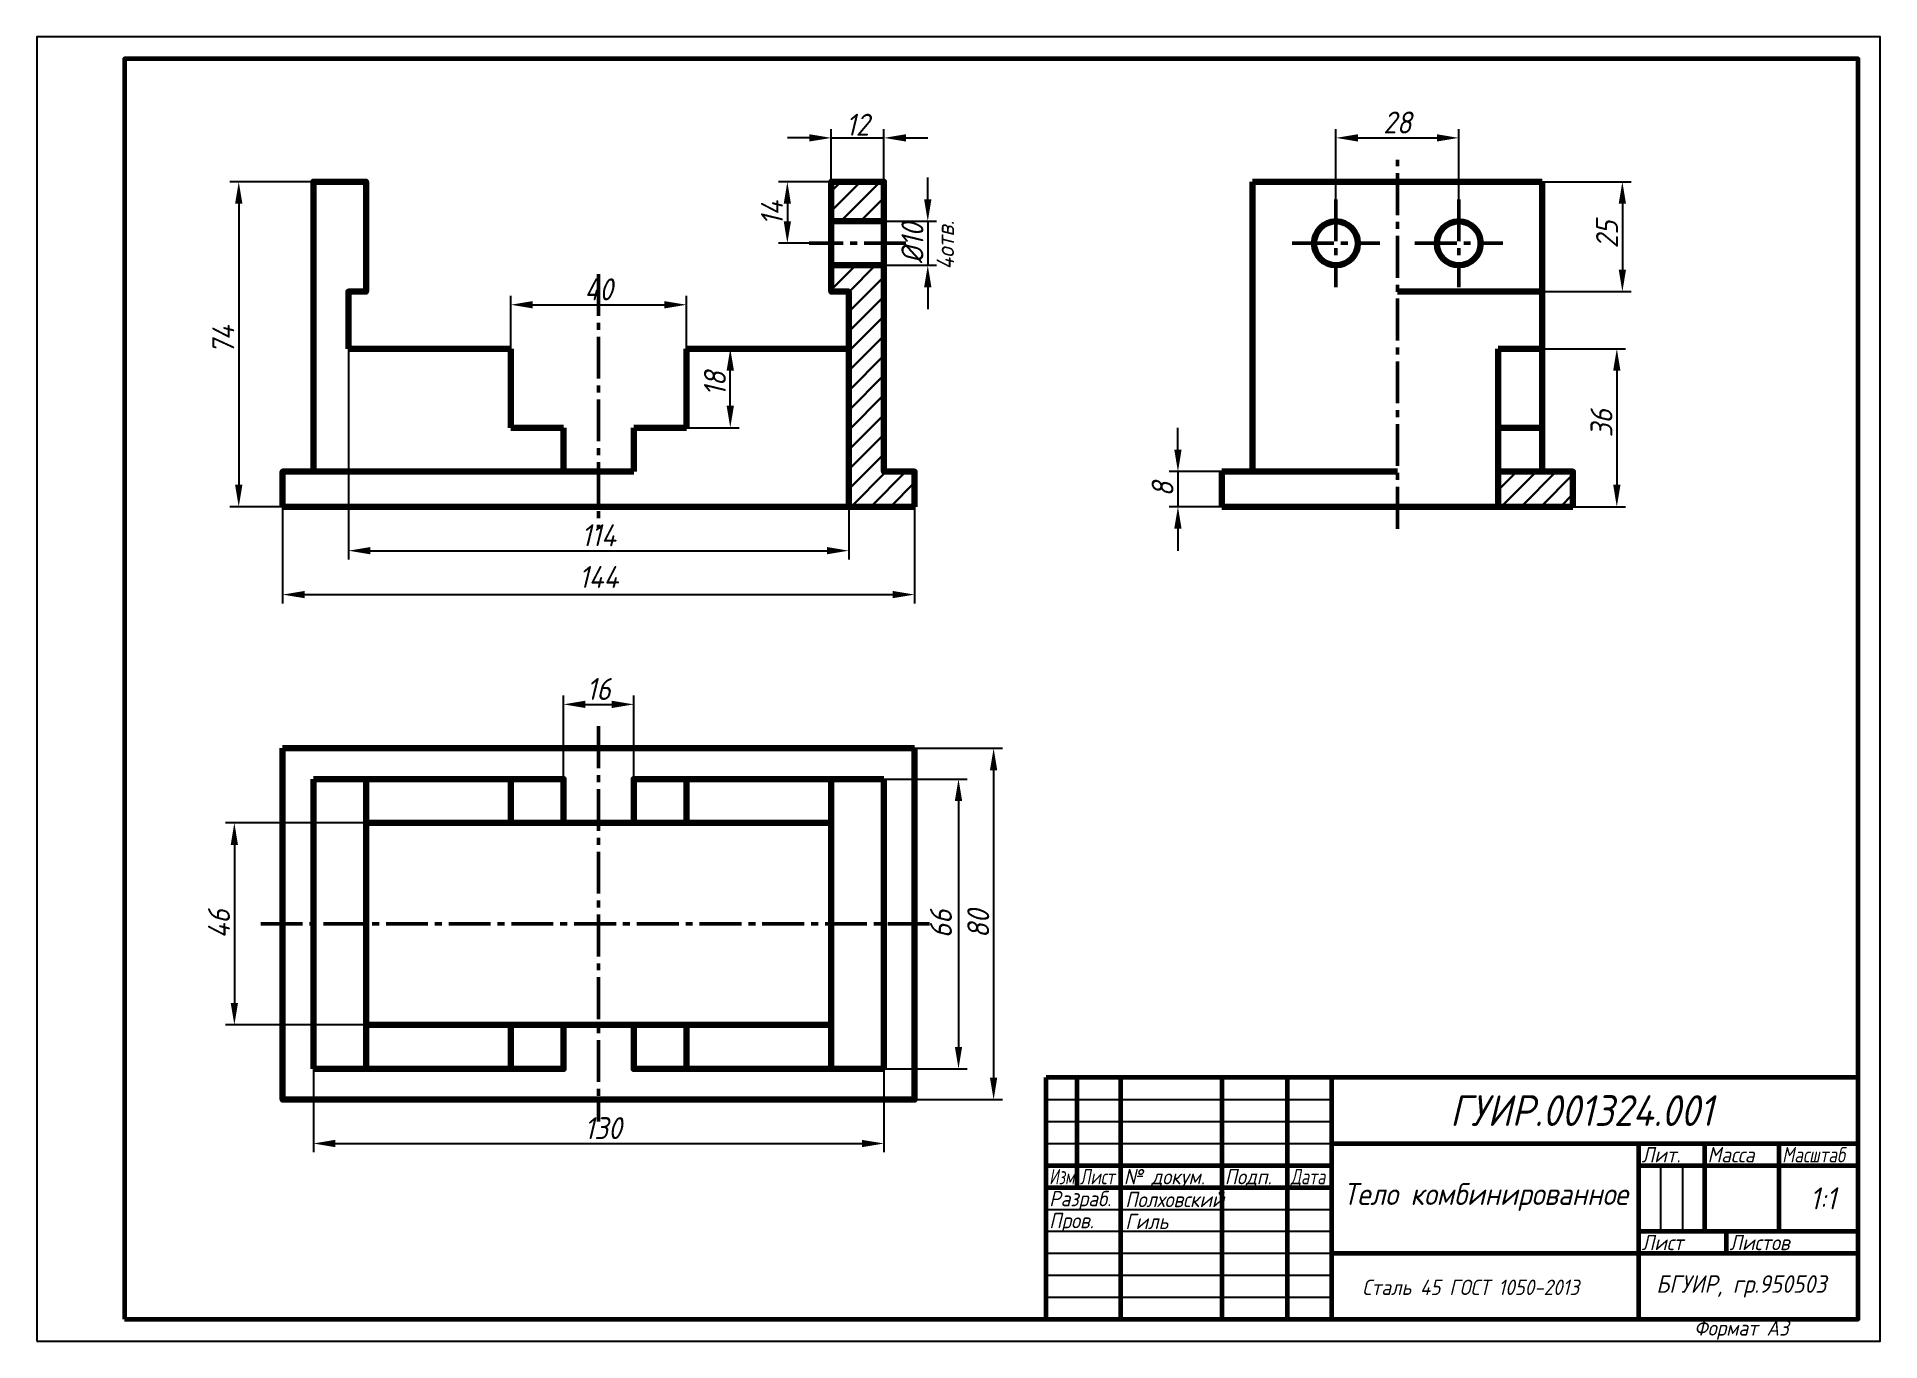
# Model space of a CAD drawing. Header units: millimetres. Extents: x 0 to 420, y 0 to 297.
import ezdxf

# ---------------------------------------------------------------- set-up
doc = ezdxf.new("R2010")
doc.units = ezdxf.units.MM
doc.header["$LTSCALE"] = 0.5
doc.linetypes.add('осевая2', pattern=[28.575, 19.05, -3.175, 3.175, -3.175])
doc.layers.get('0').update_dxf_attribs({"lineweight": 100})
doc.layers.get('Defpoints').update_dxf_attribs({"color": 5})
doc.layers.add('1-оси', color=1, linetype='осевая2', lineweight=50)
doc.layers.add('3-размеры', color=6, linetype='Continuous', lineweight=30)
doc.layers.add('2-штриховка', color=7, linetype='Continuous', lineweight=30, true_color=0x00c7c7)
doc.layers.add('4-текст', color=7, linetype='Continuous', lineweight=30, true_color=0x00ad00)
doc.styles.get("Standard").update_dxf_attribs({"font": 'isocpeui.ttf', "width": 0.9})
doc.dimstyles.new('Standart', dxfattribs={"dimtxt": 5, "dimasz": 5, "dimexe": 2, "dimexo": 0, "dimgap": 1, "dimtad": 1, "dimtoh": 1, "dimdec": 0, "dimtxsty": 'Standard', "dimcen": 2.5, "dimadec": 0, "dimazin": 0, "dimtfac": 1, "dimtdec": 0, "dimtmove": 0, "dimatfit": 3, "dimldrblk": 'DOTSMALL', "dimfxl": 1, "dimarcsym": 0})

# ---------------------------------------------------------------- blocks, each defined once
blk = doc.blocks.new('*D2')
at = {"layer": '3-размеры', "color": 0, "lineweight": -2, "transparency": 16777216}
for p, q in [((342, 264), (363.27, 264)), ((361.27, 259), (361.27, 244)), ((343, 239), (363.27, 239))]:
    blk.add_line(p, q, dxfattribs=at)
at = {"layer": '3-размеры', "color": 0, "transparency": 16777216}
for points in [[(360.43, 259), (362.1, 259), (361.27, 264)], [(360.43, 244), (362.1, 244), (361.27, 239)]]:
    blk.add_solid(points, dxfattribs=at)
at = {"layer": 'Defpoints', "color": 0, "transparency": 16777216}
for p in [(342, 264), (343, 239), (361.27, 239)]:
    blk.add_point(p, dxfattribs=at)
at = {"layer": '3-размеры', "color": 0, "transparency": 16777216, "insert": (357.77, 252), "char_height": 5, "attachment_point": 5, "rotation": 90}
blk.add_mtext('25', dxfattribs=at)
blk = doc.blocks.new('_DotSmall')
at = {"color": 0, "linetype": 'ByBlock', "const_width": 0.5}
blk.add_lwpolyline([(-0.0625, 0, 1), (0.0625, 0, 1)], format="xyb", close=True, dxfattribs=at)
blk = doc.blocks.new('*D3')
at = {"layer": '3-размеры', "color": 0, "lineweight": -2, "transparency": 16777216}
for p, q in [((176, 274), (171, 274)), ((181, 264), (181, 276)), ((181, 274), (193, 274)), ((193, 264), (193, 276)), ((198, 274), (203, 274))]:
    blk.add_line(p, q, dxfattribs=at)
at = {"layer": '3-размеры', "color": 0, "transparency": 16777216}
for points in [[(176, 274.83), (176, 273.17), (181, 274)], [(198, 274.83), (198, 273.17), (193, 274)]]:
    blk.add_solid(points, dxfattribs=at)
at = {"layer": 'Defpoints', "color": 0, "transparency": 16777216}
for p in [(193, 274), (181, 264), (193, 264)]:
    blk.add_point(p, dxfattribs=at)
at = {"layer": '3-размеры', "color": 0, "transparency": 16777216, "insert": (187, 277), "char_height": 5, "attachment_point": 5}
blk.add_mtext('12', dxfattribs=at)
blk = doc.blocks.new('*D4')
at = {"layer": '3-размеры', "color": 0, "lineweight": -2, "transparency": 16777216}
for p, q in [((181, 264), (169, 264)), ((171, 259), (171, 255)), ((176, 250), (169, 250))]:
    blk.add_line(p, q, dxfattribs=at)
at = {"layer": '3-размеры', "color": 0, "transparency": 16777216}
for points in [[(170.17, 259), (171.83, 259), (171, 264)], [(170.17, 255), (171.83, 255), (171, 250)]]:
    blk.add_solid(points, dxfattribs=at)
at = {"layer": 'Defpoints', "color": 0, "transparency": 16777216}
for p in [(181, 264), (171, 250), (176, 250)]:
    blk.add_point(p, dxfattribs=at)
at = {"layer": '3-размеры', "color": 0, "transparency": 16777216, "insert": (167.5, 256.86), "char_height": 5, "attachment_point": 5, "rotation": 90}
blk.add_mtext('14', dxfattribs=at)
blk = doc.blocks.new('*D5')
at = {"layer": '3-размеры', "color": 0, "lineweight": -2, "transparency": 16777216}
for p, q in [((148, 226), (160, 226)), ((158, 213), (158, 221)), ((148, 208), (160, 208))]:
    blk.add_line(p, q, dxfattribs=at)
at = {"layer": '3-размеры', "color": 0, "transparency": 16777216}
for points in [[(157.17, 221), (158.83, 221), (158, 226)], [(157.17, 213), (158.83, 213), (158, 208)]]:
    blk.add_solid(points, dxfattribs=at)
at = {"layer": 'Defpoints', "color": 0, "transparency": 16777216}
for p in [(148, 226), (158, 226), (148, 208)]:
    blk.add_point(p, dxfattribs=at)
at = {"layer": '3-размеры', "color": 0, "transparency": 16777216, "insert": (154.5, 218), "char_height": 5, "attachment_point": 5, "rotation": 90}
blk.add_mtext('18', dxfattribs=at)
blk = doc.blocks.new('*D6')
at = {"layer": '3-размеры', "color": 0, "lineweight": -2, "transparency": 16777216}
for p, q in [((63, 264), (44, 264)), ((46, 259), (46, 195)), ((56, 190), (44, 190))]:
    blk.add_line(p, q, dxfattribs=at)
at = {"layer": '3-размеры', "color": 0, "transparency": 16777216}
for points in [[(45.17, 259), (46.83, 259), (46, 264)], [(45.17, 195), (46.83, 195), (46, 190)]]:
    blk.add_solid(points, dxfattribs=at)
at = {"layer": 'Defpoints', "color": 0, "transparency": 16777216}
for p in [(63, 264), (46, 190), (56, 190)]:
    blk.add_point(p, dxfattribs=at)
at = {"layer": '3-размеры', "color": 0, "transparency": 16777216, "insert": (42.47, 228), "char_height": 5, "attachment_point": 5, "rotation": 90}
blk.add_mtext('74', dxfattribs=at)
blk = doc.blocks.new('*D7')
at = {"layer": '3-размеры', "color": 0, "lineweight": -2, "transparency": 16777216}
for p, q in [((108, 226), (108, 238)), ((113, 236), (143, 236)), ((148, 226), (148, 238))]:
    blk.add_line(p, q, dxfattribs=at)
at = {"layer": '3-размеры', "color": 0, "transparency": 16777216}
for points in [[(113, 236.83), (113, 235.17), (108, 236)], [(143, 236.83), (143, 235.17), (148, 236)]]:
    blk.add_solid(points, dxfattribs=at)
at = {"layer": 'Defpoints', "color": 0, "transparency": 16777216}
for p in [(148, 236), (108, 226), (148, 226)]:
    blk.add_point(p, dxfattribs=at)
at = {"layer": '3-размеры', "color": 0, "transparency": 16777216, "insert": (128, 239.5), "char_height": 5, "attachment_point": 5}
blk.add_mtext('40', dxfattribs=at)
blk = doc.blocks.new('*D8')
at = {"layer": '3-размеры', "color": 0, "lineweight": -2, "transparency": 16777216}
for p, q in [((260, 203), (260, 208)), ((270, 198), (258, 198)), ((260, 198), (260, 190)), ((270, 190), (258, 190)), ((260, 185), (260, 180))]:
    blk.add_line(p, q, dxfattribs=at)
at = {"layer": '3-размеры', "color": 0, "transparency": 16777216}
for points in [[(259.17, 203), (260.83, 203), (260, 198)], [(259.17, 185), (260.83, 185), (260, 190)]]:
    blk.add_solid(points, dxfattribs=at)
at = {"layer": 'Defpoints', "color": 0, "transparency": 16777216}
for p in [(270, 198), (260, 190), (270, 190)]:
    blk.add_point(p, dxfattribs=at)
at = {"layer": '3-размеры', "color": 0, "transparency": 16777216, "insert": (256.5, 194), "char_height": 5, "attachment_point": 5, "rotation": 90}
blk.add_mtext('8', dxfattribs=at)
blk = doc.blocks.new('*D9')
at = {"layer": '3-размеры', "color": 0, "lineweight": -2, "transparency": 16777216}
for p, q in [((343, 226), (362, 226)), ((360, 221), (360, 195)), ((350, 190), (362, 190))]:
    blk.add_line(p, q, dxfattribs=at)
at = {"layer": '3-размеры', "color": 0, "transparency": 16777216}
for points in [[(359.17, 221), (360.83, 221), (360, 226)], [(359.17, 195), (360.83, 195), (360, 190)]]:
    blk.add_solid(points, dxfattribs=at)
at = {"layer": 'Defpoints', "color": 0, "transparency": 16777216}
for p in [(343, 226), (350, 190), (360, 190)]:
    blk.add_point(p, dxfattribs=at)
at = {"layer": '3-размеры', "color": 0, "transparency": 16777216, "insert": (356.5, 209), "char_height": 5, "attachment_point": 5, "rotation": 90}
blk.add_mtext('36', dxfattribs=at)
blk = doc.blocks.new('*D10')
at = {"layer": '3-размеры', "color": 0, "lineweight": -2, "transparency": 16777216}
for p, q in [((71, 226), (71, 178)), ((185, 190), (185, 178)), ((76, 180), (180, 180))]:
    blk.add_line(p, q, dxfattribs=at)
at = {"layer": '3-размеры', "color": 0, "transparency": 16777216}
for points in [[(76, 180.83), (76, 179.17), (71, 180)], [(180, 180.83), (180, 179.17), (185, 180)]]:
    blk.add_solid(points, dxfattribs=at)
at = {"layer": 'Defpoints', "color": 0, "transparency": 16777216}
for p in [(71, 226), (185, 190), (185, 180)]:
    blk.add_point(p, dxfattribs=at)
at = {"layer": '3-размеры', "color": 0, "transparency": 16777216, "insert": (128, 183.5), "char_height": 5, "attachment_point": 5}
blk.add_mtext('114', dxfattribs=at)
blk = doc.blocks.new('*D11')
at = {"layer": '3-размеры', "color": 0, "lineweight": -2, "transparency": 16777216}
for p, q in [((56, 190), (56, 168)), ((200, 190), (200, 168)), ((61, 170), (195, 170))]:
    blk.add_line(p, q, dxfattribs=at)
at = {"layer": '3-размеры', "color": 0, "transparency": 16777216}
for points in [[(61, 170.83), (61, 169.17), (56, 170)], [(195, 170.83), (195, 169.17), (200, 170)]]:
    blk.add_solid(points, dxfattribs=at)
at = {"layer": 'Defpoints', "color": 0, "transparency": 16777216}
for p in [(56, 190), (200, 190), (200, 170)]:
    blk.add_point(p, dxfattribs=at)
at = {"layer": '3-размеры', "color": 0, "transparency": 16777216, "insert": (128, 174), "char_height": 5, "attachment_point": 5}
blk.add_mtext('144', dxfattribs=at)
blk = doc.blocks.new('*D12')
at = {"layer": '3-размеры', "color": 0, "lineweight": -2, "transparency": 16777216}
for p, q in [((120, 128), (120, 147)), ((136, 128), (136, 147)), ((125, 145), (131, 145))]:
    blk.add_line(p, q, dxfattribs=at)
at = {"layer": '3-размеры', "color": 0, "transparency": 16777216}
for points in [[(125, 145.83), (125, 144.17), (120, 145)], [(131, 145.83), (131, 144.17), (136, 145)]]:
    blk.add_solid(points, dxfattribs=at)
at = {"layer": 'Defpoints', "color": 0, "transparency": 16777216}
for p in [(136, 145), (120, 128), (136, 128)]:
    blk.add_point(p, dxfattribs=at)
at = {"layer": '3-размеры', "color": 0, "transparency": 16777216, "insert": (128, 148.5), "char_height": 5, "attachment_point": 5}
blk.add_mtext('16', dxfattribs=at)
blk = doc.blocks.new('*D13')
at = {"layer": '3-размеры', "color": 0, "lineweight": -2, "transparency": 16777216}
for p, q in [((296, 260), (296, 276)), ((301, 274), (319, 274)), ((324, 260), (324, 276))]:
    blk.add_line(p, q, dxfattribs=at)
at = {"layer": '3-размеры', "color": 0, "transparency": 16777216}
for points in [[(301, 274.83), (301, 273.17), (296, 274)], [(319, 274.83), (319, 273.17), (324, 274)]]:
    blk.add_solid(points, dxfattribs=at)
at = {"layer": 'Defpoints', "color": 0, "transparency": 16777216}
for p in [(324, 274), (296, 260), (324, 260)]:
    blk.add_point(p, dxfattribs=at)
at = {"layer": '3-размеры', "color": 0, "transparency": 16777216, "insert": (310, 277.5), "char_height": 5, "attachment_point": 5}
blk.add_mtext('28', dxfattribs=at)
blk = doc.blocks.new('*D14')
at = {"layer": '3-размеры', "color": 0, "lineweight": -2, "transparency": 16777216}
for p, q in [((193, 128), (212, 128)), ((210, 123), (210, 67)), ((193, 62), (212, 62))]:
    blk.add_line(p, q, dxfattribs=at)
at = {"layer": '3-размеры', "color": 0, "transparency": 16777216}
for points in [[(209.17, 123), (210.83, 123), (210, 128)], [(209.17, 67), (210.83, 67), (210, 62)]]:
    blk.add_solid(points, dxfattribs=at)
at = {"layer": 'Defpoints', "color": 0, "transparency": 16777216}
for p in [(193, 128), (193, 62), (210, 62)]:
    blk.add_point(p, dxfattribs=at)
at = {"layer": '3-размеры', "color": 0, "transparency": 16777216, "insert": (206, 95), "char_height": 5, "attachment_point": 5, "rotation": 90}
blk.add_mtext('66', dxfattribs=at)
blk = doc.blocks.new('*D15')
at = {"layer": '3-размеры', "color": 0, "lineweight": -2, "transparency": 16777216}
for p, q in [((200, 135), (220, 135)), ((218, 130), (218, 60)), ((200, 55), (220, 55))]:
    blk.add_line(p, q, dxfattribs=at)
at = {"layer": '3-размеры', "color": 0, "transparency": 16777216}
for points in [[(217.17, 130), (218.83, 130), (218, 135)], [(217.17, 60), (218.83, 60), (218, 55)]]:
    blk.add_solid(points, dxfattribs=at)
at = {"layer": 'Defpoints', "color": 0, "transparency": 16777216}
for p in [(200, 135), (200, 55), (218, 55)]:
    blk.add_point(p, dxfattribs=at)
at = {"layer": '3-размеры', "color": 0, "transparency": 16777216, "insert": (214.5, 95), "char_height": 5, "attachment_point": 5, "rotation": 90}
blk.add_mtext('80', dxfattribs=at)
blk = doc.blocks.new('*D16')
at = {"layer": '3-размеры', "color": 0, "lineweight": -2, "transparency": 16777216}
for p, q in [((63, 62), (63, 43)), ((193, 62), (193, 43)), ((68, 45), (188, 45))]:
    blk.add_line(p, q, dxfattribs=at)
at = {"layer": '3-размеры', "color": 0, "transparency": 16777216}
for points in [[(68, 45.83), (68, 44.17), (63, 45)], [(188, 45.83), (188, 44.17), (193, 45)]]:
    blk.add_solid(points, dxfattribs=at)
at = {"layer": 'Defpoints', "color": 0, "transparency": 16777216}
for p in [(63, 62), (193, 62), (193, 45)]:
    blk.add_point(p, dxfattribs=at)
at = {"layer": '3-размеры', "color": 0, "transparency": 16777216, "insert": (129, 48.5), "char_height": 5, "attachment_point": 5}
blk.add_mtext('130', dxfattribs=at)
blk = doc.blocks.new('*D17')
at = {"layer": '3-размеры', "color": 0, "lineweight": -2, "transparency": 16777216}
for p, q in [((75, 118), (43, 118)), ((45, 113), (45, 77)), ((75, 72), (43, 72))]:
    blk.add_line(p, q, dxfattribs=at)
at = {"layer": '3-размеры', "color": 0, "transparency": 16777216}
for points in [[(44.17, 113), (45.83, 113), (45, 118)], [(44.17, 77), (45.83, 77), (45, 72)]]:
    blk.add_solid(points, dxfattribs=at)
at = {"layer": 'Defpoints', "color": 0, "transparency": 16777216}
for p in [(75, 118), (45, 72), (75, 72)]:
    blk.add_point(p, dxfattribs=at)
at = {"layer": '3-размеры', "color": 0, "transparency": 16777216, "insert": (41.5, 95), "char_height": 5, "attachment_point": 5, "rotation": 90}
blk.add_mtext('46', dxfattribs=at)
blk = doc.blocks.new('*D18')
at = {"layer": '3-размеры', "color": 0, "lineweight": -2, "transparency": 16777216}
for p, q in [((203, 260), (203, 265)), ((193, 255), (205, 255)), ((203, 255), (203, 245)), ((193, 245), (205, 245)), ((203, 240), (203, 235))]:
    blk.add_line(p, q, dxfattribs=at)
at = {"layer": '3-размеры', "color": 0, "transparency": 16777216}
for points in [[(202.17, 260), (203.83, 260), (203, 255)], [(202.17, 240), (203.83, 240), (203, 245)]]:
    blk.add_solid(points, dxfattribs=at)
at = {"layer": 'Defpoints', "color": 0, "transparency": 16777216}
for p in [(193, 255), (193, 245), (203, 245)]:
    blk.add_point(p, dxfattribs=at)
at = {"layer": '3-размеры', "color": 0, "transparency": 16777216, "insert": (199.5, 250), "char_height": 5, "attachment_point": 5, "rotation": 90}
blk.add_mtext('%%C10', dxfattribs=at)

msp = doc.modelspace()

# ---------------------------------------------------------------- hatches: boundary and pattern name
at = {"layer": '2-штриховка'}
h = msp.add_hatch(dxfattribs=at)
h.set_pattern_fill('ANSI31', color=256)
h.paths.add_polyline_path([(200, 198), (193, 198), (193, 245), (181, 245), (181, 239), (185, 239), (185, 226), (185, 190), (200, 190)])
h.paths.add_polyline_path([(193, 264), (181, 264), (181, 255), (193, 255)])
h.paths.add_polyline_path([(350, 198), (343, 198), (333, 198), (333, 190), (350, 190)])

# ---------------------------------------------------------------- linework, layer by layer
for p, q in [((277, 198), (277, 264)), ((277, 264), (343, 264)), ((343, 264), (343, 237)), ((181, 255), (193, 255)), ((181, 245), (193, 245)), ((343, 239), (310, 239)), ((343, 237), (343, 198)), ((108, 226), (71, 226)), ((108, 208), (108, 226)), ((148, 208), (148, 226)), ((148, 226), (185, 226)), ((333, 198), (333, 226)), ((333, 226), (343, 226)), ((120, 208), (108, 208)), ((120, 198), (120, 208)), ((136, 198), (136, 208)), ((136, 208), (148, 208)), ((333, 208), (343, 208)), ((63, 198), (71, 198)), ((71, 198), (128, 198)), ((120, 198), (136, 198)), ((128, 198), (136, 198)), ((270, 190), (270, 198)), ((270, 198), (310, 198)), ((333, 198), (343, 198)), ((333, 198), (333, 190)), ((56, 190), (200, 190)), ((270, 190), (350, 190)), ((56, 135), (200, 135)), ((63, 128), (63, 62)), ((63, 128), (75, 128)), ((75, 128), (75, 62)), ((75, 128), (108, 128)), ((108, 128), (108, 118)), ((181, 128), (148, 128)), ((148, 128), (148, 118)), ((181, 128), (181, 62)), ((181, 128), (193, 128)), ((193, 62), (193, 128)), ((75, 118), (181, 118)), ((75, 72), (181, 72)), ((108, 72), (108, 62)), ((148, 72), (148, 62)), ((63, 62), (75, 62)), ((75, 62), (108, 62)), ((181, 62), (148, 62)), ((181, 62), (193, 62))]:
    msp.add_line(p, q)
at = {"lineweight": 60}
for p, q in [((415, 60), (230, 60)), ((230, 5), (230, 60)), ((237, 60), (237, 35)), ((247, 5), (247, 60)), ((270, 60), (270, 5)), ((285, 5), (285, 60)), ((295, 60), (295, 5)), ((295, 45), (415, 45)), ((365, 5), (365, 45)), ((380, 45), (380, 25)), ((397, 25), (397, 45)), ((230, 40), (295, 40)), ((365, 40), (415, 40)), ((230, 35), (295, 35)), ((365, 25), (415, 25)), ((385, 20), (385, 25)), ((295, 20), (415, 20))]:
    msp.add_line(p, q, dxfattribs=at)
at = {"lineweight": -3}
for p, q in [((230, 55), (295, 55)), ((230, 50), (295, 50)), ((230, 45), (295, 45)), ((370, 25), (370, 40)), ((375, 40), (375, 25)), ((230, 30), (295, 30)), ((230, 25), (295, 25)), ((230, 20), (295, 20)), ((230, 15), (295, 15)), ((230, 10), (295, 10))]:
    msp.add_line(p, q, dxfattribs=at)
at = {"lineweight": 60}
msp.add_lwpolyline([(20, 5), (415, 5), (415, 292), (20, 292)], close=True, dxfattribs=at)
for points in [[(56, 190), (56, 198), (63, 198), (63, 264), (75, 264), (75, 239), (71, 239), (71, 226)], [(200, 190), (200, 198), (193, 198), (193, 264), (181, 264), (181, 239), (185, 239), (185, 226)], [(185, 226), (185, 226), (185, 190)], [(343, 198), (350, 198), (350, 190)], [(200, 135), (200, 55), (56, 55), (56, 135)], [(108, 128), (120, 128), (120, 118)], [(148, 128), (136, 128), (136, 118)], [(108, 62), (120, 62), (120, 72)], [(148, 62), (136, 62), (136, 72)]]:
    msp.add_lwpolyline(points)
for centre in [(296, 250), (324, 250)]:
    msp.add_circle(centre, 5)
at = {"layer": '1-оси'}
for p, q in [((310, 185), (310, 269)), ((296, 260), (296, 240)), ((324, 260), (324, 240)), ((198, 250), (176, 250)), ((286, 250), (306, 250)), ((314, 250), (334, 250)), ((128, 243), (128, 185)), ((128, 140), (128, 50)), ((51, 95), (205, 95))]:
    msp.add_line(p, q, dxfattribs=at)
at = {"layer": 'Defpoints'}
msp.add_lwpolyline([(0, 0), (420, 0), (420, 297), (0, 297)], close=True, dxfattribs=at)

# ---------------------------------------------------------------- texts
at = {"lineweight": -3, "width": 0.9}
msp.add_text('Формат А3', height=3.5, dxfattribs=at).set_placement((377.6, 1.25))
at = {"layer": '3-размеры', "insert": (205, 244), "char_height": 4, "attachment_point": 1, "rotation": 90}
msp.add_mtext_dynamic_manual_height_columns('4отв.', width=13.1928, gutter_width=50, heights=[0], dxfattribs=at)
at = {"layer": '4-текст', "lineweight": -3}
for s, width, p in [('Лит.', 0.9, (365.67, 40.7)), ('Масса', 0.9, (380.67, 40.7)), ('Масштаб', 0.8, (397.67, 40.7)), ('Изм.', 0.7, (230.67, 35.7)), ('Лист', 0.75, (237.67, 35.7)), ('№ докум.', 0.9, (247.67, 35.7)), ('Подп.', 0.9, (270.67, 35.7)), ('Дата', 0.75, (285.67, 35.7)), ('Разраб.', 0.9, (230.67, 30.7)), ('Пров.', 0.9, (230.67, 25.7)), ('Лист', 0.9, (365.67, 20.7)), ('Листов', 0.9, (385.67, 20.7))]:
    msp.add_text(s, height=3.5, dxfattribs=dict(at, width=width)).set_placement(p)
at = {"layer": '4-текст', "attachment_point": 1}
for s, width, insert, char_height in [('ГУИР.001324.001', 120, (322, 56), 7), ('Полховский', 23, (248, 34), 3.5), ('\\pi2.6699;Тело комбинированное', 70, (295, 36), 5), ('1:1', 18, (404, 35), 5), ('Гиль', 23, (248, 29), 3.5), ('Сталь 45 ГОСТ 1050-2013', 70, (302, 14), 3.5), ('БГУИР, гр.950503', 50, (369, 15), 4)]:
    msp.add_mtext_dynamic_manual_height_columns(s, width=width, gutter_width=50, heights=[0], dxfattribs=dict(at, insert=insert, char_height=char_height))

# ---------------------------------------------------------------- dimensions: what is measured, and where the dimension line sits
at = {"layer": '3-размеры'}
for base, p1, p2, picture, middle in [((193, 274), (181, 264), (193, 264), '*D3', (187, 277)), ((200, 170), (56, 190), (200, 190), '*D11', (128, 174))]:
    dim = msp.add_linear_dim(base=base, p1=p1, p2=p2, dimstyle='Standart', override={"dimtmove": 2}, dxfattribs=at)
    dim.commit()
    dim.dimension.update_dxf_attribs({"geometry": picture, "text_midpoint": middle, "dimtype": 160})
for base, p1, p2, picture, middle in [((324, 274), (296, 260), (324, 260), '*D13', (310, 274)), ((148, 236), (108, 226), (148, 226), '*D7', (128, 236)), ((185, 180), (71, 226), (185, 190), '*D10', (128, 180)), ((136, 145), (120, 128), (136, 128), '*D12', (128, 145)), ((193, 45), (63, 62), (193, 62), '*D16', (129, 45))]:
    dim = msp.add_linear_dim(base=base, p1=p1, p2=p2, dimstyle='Standart', dxfattribs=at)
    dim.commit()
    dim.dimension.update_dxf_attribs({"geometry": picture, "text_midpoint": middle, "dimtype": 160})
dim = msp.add_linear_dim(base=(203, 245), p1=(193, 255), p2=(193, 245), angle=90, text='%%C10', dimstyle='Standart', dxfattribs=at)
dim.commit()
dim.dimension.update_dxf_attribs({"geometry": '*D18', "text_midpoint": (203, 250), "dimtype": 160})
for base, p1, p2, picture, middle in [((46, 190), (63, 264), (56, 190), '*D6', (46, 228)), ((171, 250), (181, 264), (176, 250), '*D4', (171, 256.86)), ((361.27, 239), (342, 264), (343, 239), '*D2', (361.27, 252)), ((158, 226), (148, 208), (148, 226), '*D5', (158, 218)), ((360, 190), (343, 226), (350, 190), '*D9', (360, 209)), ((260, 190), (270, 198), (270, 190), '*D8', (260, 194)), ((218, 55), (200, 135), (200, 55), '*D15', (218, 95)), ((45, 72), (75, 118), (75, 72), '*D17', (45, 95))]:
    dim = msp.add_linear_dim(base=base, p1=p1, p2=p2, angle=90, dimstyle='Standart', dxfattribs=at)
    dim.commit()
    dim.dimension.update_dxf_attribs({"geometry": picture, "text_midpoint": middle, "dimtype": 160})
dim = msp.add_linear_dim(base=(210, 62), p1=(193, 128), p2=(193, 62), angle=90, dimstyle='Standart', override={"dimtmove": 2}, dxfattribs=at)
dim.commit()
dim.dimension.update_dxf_attribs({"geometry": '*D14', "text_midpoint": (206, 95), "dimtype": 160})

doc.saveas('drawing.dxf')
